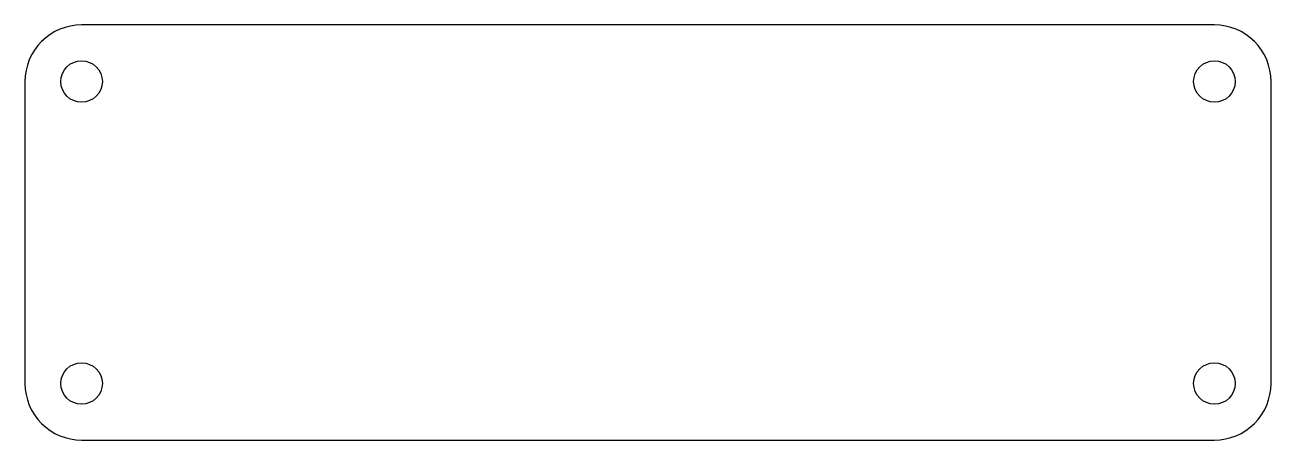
# Model space of a CAD drawing. Header units: millimetres. Extents: x -33 to 33, y 3 to 25.
import ezdxf

# ---------------------------------------------------------------- set-up
doc = ezdxf.new("R2010")
doc.units = ezdxf.units.MM
doc.layers.get('0').update_dxf_attribs({"linetype": 'CONTINUOUS'})

msp = doc.modelspace()

# ---------------------------------------------------------------- linework, layer by layer
msp.add_lwpolyline([(-33, 6, 0.414214), (-30, 3), (30, 3, 0.414214), (33, 6), (33, 22, 0.414214), (30, 25), (-30, 25, 0.414214), (-33, 22)], format="xyb", close=True)
for centre in [(-30, 22), (30, 22), (-30, 6), (30, 6)]:
    msp.add_circle(centre, 1.1)

doc.saveas('drawing.dxf')
